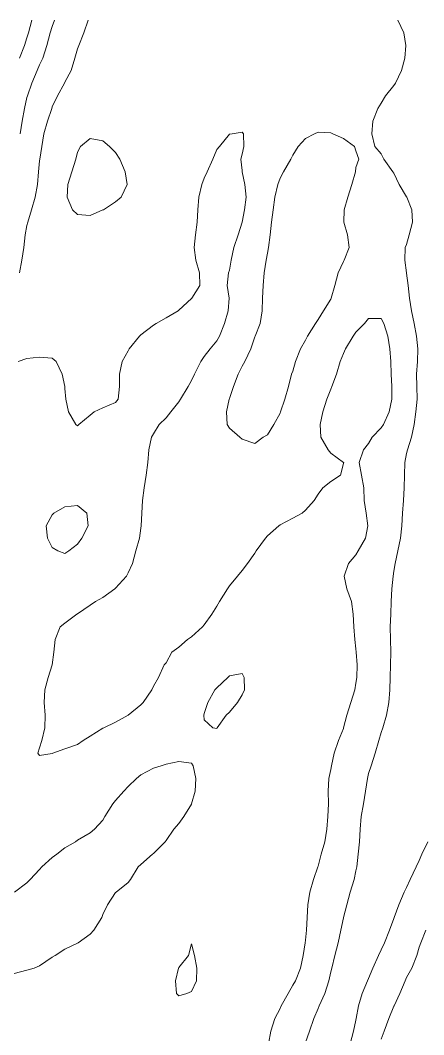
# Model space of a CAD drawing. Header units: centimetres. Extents: x 0 to 642158, y -847 to 649707.
# Drawn here: x 617232.49 to 617248.42, y 620499.11 to 620539.24 of the extents above; entities that cross this region are included whole.
import ezdxf

# ---------------------------------------------------------------- set-up
doc = ezdxf.new("R2010")
doc.units = ezdxf.units.CM
doc.header["$MEASUREMENT"] = 0
doc.layers.add('WAL_topographie 0.5', color=253, linetype='Continuous', lineweight=20)

msp = doc.modelspace()

# ---------------------------------------------------------------- linework, layer by layer
at = {"layer": 'WAL_topographie 0.5'}
for points in [[(617232.945, 620539.25), (617232.815, 620538.75), (617232.75, 620538.552), (617232.656, 620538.25), (617232.451, 620537.75)], [(617235.165, 620539.25), (617234.997, 620538.75), (617234.804, 620538.25), (617234.75, 620538.114), (617234.635, 620537.75), (617234.496, 620537.25), (617234.25, 620536.79), (617234.233, 620536.75), (617233.961, 620536.25), (617233.75, 620535.816), (617233.727, 620535.75), (617233.559, 620535.25), (617233.421, 620534.75), (617233.337, 620534.25), (617233.258, 620533.75), (617233.25, 620533.686), (617233.205, 620533.25), (617233.162, 620532.75), (617233.071, 620532.25), (617232.933, 620531.75), (617232.779, 620531.25), (617232.75, 620531.123), (617232.676, 620530.75), (617232.621, 620530.25), (617232.547, 620529.75), (617232.462, 620529.25)], [(617233.842, 620539.25), (617233.75, 620538.998), (617233.67, 620538.75), (617233.532, 620538.25), (617233.371, 620537.75), (617233.25, 620537.476), (617233.155, 620537.25), (617232.942, 620536.75), (617232.765, 620536.25), (617232.75, 620536.188), (617232.653, 620535.75), (617232.565, 620535.25), (617232.476, 620534.75)], [(617247.405, 620539.25), (617247.635, 620538.75), (617247.719, 620538.25), (617247.674, 620537.75), (617247.545, 620537.25), (617247.305, 620536.75), (617247.25, 620536.666), (617246.909, 620536.25), (617246.75, 620535.963), (617246.609, 620535.75), (617246.417, 620535.25), (617246.382, 620534.75), (617246.489, 620534.25), (617246.75, 620533.958), (617246.848, 620533.75), (617247.204, 620533.25), (617247.25, 620533.198), (617247.459, 620532.75), (617247.75, 620532.254), (617247.752, 620532.25), (617247.96, 620531.75), (617247.986, 620531.25), (617247.853, 620530.75), (617247.75, 620530.376), (617247.699, 620530.25), (617247.674, 620529.75), (617247.748, 620529.25), (617247.75, 620529.238), (617247.811, 620528.75), (617247.863, 620528.25), (617247.94, 620527.75), (617248.045, 620527.25), (617248.139, 620526.75), (617248.19, 620526.25), (617248.176, 620525.75), (617248.143, 620525.25), (617248.157, 620524.75), (617248.164, 620524.25), (617248.111, 620523.75), (617248.044, 620523.25), (617247.943, 620522.75), (617247.78, 620522.25), (617247.75, 620522.1), (617247.683, 620521.75), (617247.671, 620521.25), (617247.659, 620520.75), (617247.632, 620520.25), (617247.592, 620519.75), (617247.557, 620519.25), (617247.508, 620518.75), (617247.402, 620518.25), (617247.293, 620517.75), (617247.25, 620517.447), (617247.222, 620517.25), (617247.17, 620516.75), (617247.146, 620516.25), (617247.122, 620515.75), (617247.106, 620515.25), (617247.11, 620514.75), (617247.12, 620514.25), (617247.114, 620513.75), (617247.101, 620513.25), (617247.085, 620512.75), (617247.043, 620512.25), (617246.957, 620511.75), (617246.809, 620511.25), (617246.75, 620511.074), (617246.652, 620510.75), (617246.508, 620510.25), (617246.346, 620509.75), (617246.25, 620509.442), (617246.204, 620509.25), (617246.124, 620508.75), (617246.042, 620508.25), (617245.948, 620507.75), (617245.909, 620507.25), (617245.884, 620506.75), (617245.837, 620506.25), (617245.789, 620505.75), (617245.75, 620505.596), (617245.677, 620505.25), (617245.521, 620504.75), (617245.388, 620504.25), (617245.255, 620503.75), (617245.25, 620503.731), (617245.154, 620503.25), (617245.044, 620502.75), (617244.911, 620502.25), (617244.795, 620501.75), (617244.75, 620501.604), (617244.671, 620501.25), (617244.514, 620500.75), (617244.298, 620500.25), (617244.25, 620500.148), (617244.086, 620499.75), (617243.91, 620499.25), (617243.75, 620498.809)], [(617232.404, 620525.75), (617232.75, 620525.857), (617233.25, 620525.913), (617233.75, 620525.881), (617233.899, 620525.75), (617234.144, 620525.25), (617234.241, 620524.75), (617234.25, 620524.679), (617234.284, 620524.25), (617234.389, 620523.75), (617234.686, 620523.25), (617234.75, 620523.197), (617234.803, 620523.25), (617235.25, 620523.62), (617235.4, 620523.75), (617235.75, 620523.91), (617236.25, 620524.118), (617236.36, 620524.25), (617236.412, 620524.75), (617236.411, 620525.25), (617236.518, 620525.75), (617236.75, 620526.16), (617236.792, 620526.25), (617237.197, 620526.75), (617237.25, 620526.794), (617237.75, 620527.188), (617237.859, 620527.25), (617238.25, 620527.468), (617238.719, 620527.75), (617238.75, 620527.776), (617239.25, 620528.243), (617239.258, 620528.25), (617239.581, 620528.75), (617239.568, 620529.25), (617239.427, 620529.75), (617239.356, 620530.25), (617239.406, 620530.75), (617239.476, 620531.25), (617239.501, 620531.75), (617239.543, 620532.25), (617239.655, 620532.75), (617239.75, 620533.003), (617239.871, 620533.25), (617240.097, 620533.75), (617240.25, 620534.125), (617240.351, 620534.25), (617240.75, 620534.732), (617240.861, 620534.75), (617241.25, 620534.819), (617241.299, 620534.75), (617241.312, 620534.25), (617241.25, 620533.95), (617241.197, 620533.75), (617241.25, 620533.295), (617241.252, 620533.25), (617241.364, 620532.75), (617241.41, 620532.25), (617241.342, 620531.75), (617241.25, 620531.25), (617241.25, 620531.25), (617241.097, 620530.75), (617240.919, 620530.25), (617240.812, 620529.75), (617240.75, 620529.357), (617240.709, 620529.25), (617240.657, 620528.75), (617240.743, 620528.25), (617240.694, 620527.75), (617240.552, 620527.25), (617240.357, 620526.75), (617240.25, 620526.567), (617239.994, 620526.25), (617239.75, 620525.941), (617239.617, 620525.75), (617239.368, 620525.25), (617239.25, 620524.998), (617239.12, 620524.75), (617238.816, 620524.25), (617238.75, 620524.15), (617238.438, 620523.75), (617238.25, 620523.514), (617237.977, 620523.25), (617237.75, 620522.878), (617237.664, 620522.75), (617237.566, 620522.25), (617237.529, 620521.75), (617237.457, 620521.25), (617237.381, 620520.75), (617237.32, 620520.25), (617237.283, 620519.75), (617237.262, 620519.25), (617237.25, 620519.157), (617237.193, 620518.75), (617237.052, 620518.25), (617236.916, 620517.75), (617236.75, 620517.381), (617236.682, 620517.25), (617236.25, 620516.774), (617236.217, 620516.75), (617235.75, 620516.412), (617235.461, 620516.25), (617235.25, 620516.11), (617234.75, 620515.769), (617234.715, 620515.75), (617234.25, 620515.391), (617234.066, 620515.25), (617233.869, 620514.75), (617233.818, 620514.25), (617233.75, 620513.75), (617233.75, 620513.75), (617233.589, 620513.25), (617233.452, 620512.75), (617233.436, 620512.25), (617233.465, 620511.75), (617233.456, 620511.25), (617233.341, 620510.75), (617233.25, 620510.464), (617233.175, 620510.25), (617233.25, 620510.153), (617233.75, 620510.241), (617233.767, 620510.25), (617234.25, 620510.427), (617234.75, 620510.6), (617234.974, 620510.75), (617235.25, 620510.925), (617235.75, 620511.234), (617235.782, 620511.25), (617236.25, 620511.471), (617236.75, 620511.75), (617236.75, 620511.75), (617237.25, 620512.166), (617237.335, 620512.25), (617237.685, 620512.75), (617237.75, 620512.899), (617237.941, 620513.25), (617238.169, 620513.75), (617238.25, 620513.83), (617238.478, 620514.25), (617238.75, 620514.45), (617239.094, 620514.75), (617239.25, 620514.853), (617239.68, 620515.25), (617239.75, 620515.329), (617240.051, 620515.75), (617240.25, 620516.072), (617240.358, 620516.25), (617240.668, 620516.75), (617240.75, 620516.866), (617241.062, 620517.25), (617241.25, 620517.472), (617241.463, 620517.75), (617241.75, 620518.166), (617241.81, 620518.25), (617242.178, 620518.75), (617242.25, 620518.844), (617242.702, 620519.25), (617242.75, 620519.289), (617243.25, 620519.55), (617243.621, 620519.75), (617243.75, 620519.864), (617244.096, 620520.25), (617244.25, 620520.49), (617244.441, 620520.75), (617244.75, 620520.997), (617245.134, 620521.25), (617245.25, 620521.714), (617245.268, 620521.75), (617245.25, 620521.755), (617244.75, 620522.117), (617244.651, 620522.25), (617244.355, 620522.75), (617244.338, 620523.25), (617244.441, 620523.75), (617244.593, 620524.25), (617244.75, 620524.647), (617244.794, 620524.75), (617244.981, 620525.25), (617245.125, 620525.75), (617245.25, 620526.067), (617245.333, 620526.25), (617245.636, 620526.75), (617245.75, 620526.909), (617246.08, 620527.25), (617246.25, 620527.443), (617246.75, 620527.447), (617246.847, 620527.25), (617247.005, 620526.75), (617247.093, 620526.25), (617247.122, 620525.75), (617247.138, 620525.25), (617247.17, 620524.75), (617247.166, 620524.25), (617247.055, 620523.75), (617246.831, 620523.25), (617246.75, 620523.12), (617246.392, 620522.75), (617246.25, 620522.502), (617246.052, 620522.25), (617245.876, 620521.75), (617245.972, 620521.25), (617246.058, 620520.75), (617246.074, 620520.25), (617246.157, 620519.75), (617246.219, 620519.25), (617246.124, 620518.75), (617245.833, 620518.25), (617245.75, 620518.094), (617245.456, 620517.75), (617245.288, 620517.25), (617245.385, 620516.75), (617245.574, 620516.25), (617245.643, 620515.75), (617245.663, 620515.25), (617245.709, 620514.75), (617245.75, 620514.379), (617245.763, 620514.25), (617245.792, 620513.75), (617245.785, 620513.25), (617245.75, 620513.026), (617245.702, 620512.75), (617245.542, 620512.25), (617245.383, 620511.75), (617245.256, 620511.25), (617245.25, 620511.232), (617245.06, 620510.75), (617244.894, 620510.25), (617244.776, 620509.75), (617244.75, 620509.61), (617244.672, 620509.25), (617244.645, 620508.75), (617244.661, 620508.25), (617244.637, 620507.75), (617244.595, 620507.25), (617244.521, 620506.75), (617244.377, 620506.25), (617244.25, 620505.78), (617244.239, 620505.75), (617244.077, 620505.25), (617243.925, 620504.75), (617243.847, 620504.25), (617243.823, 620503.75), (617243.797, 620503.25), (617243.75, 620502.858), (617243.738, 620502.75), (617243.658, 620502.25), (617243.556, 620501.75), (617243.355, 620501.25), (617243.25, 620501.07), (617243.07, 620500.75), (617242.797, 620500.25), (617242.75, 620500.148), (617242.546, 620499.75), (617242.386, 620499.25), (617242.294, 620498.75)], [(617235.75, 620531.738), (617235.768, 620531.75), (617236.25, 620532.064), (617236.468, 620532.25), (617236.705, 620532.75), (617236.627, 620533.25), (617236.426, 620533.75), (617236.25, 620534.007), (617236.011, 620534.25), (617235.75, 620534.469), (617235.25, 620534.564), (617234.87, 620534.25), (617234.75, 620534.028), (617234.678, 620533.75), (617234.525, 620533.25), (617234.366, 620532.75), (617234.335, 620532.25), (617234.555, 620531.75), (617234.75, 620531.564), (617235.25, 620531.526), (617235.75, 620531.738)], [(617241.75, 620522.504), (617242.08, 620522.75), (617242.25, 620522.843), (617242.506, 620523.25), (617242.75, 620523.7), (617242.769, 620523.75), (617242.941, 620524.25), (617243.079, 620524.75), (617243.205, 620525.25), (617243.25, 620525.359), (617243.365, 620525.75), (617243.559, 620526.25), (617243.75, 620526.588), (617243.833, 620526.75), (617244.147, 620527.25), (617244.25, 620527.408), (617244.464, 620527.75), (617244.75, 620528.21), (617244.772, 620528.25), (617244.915, 620528.75), (617245.051, 620529.25), (617245.25, 620529.697), (617245.276, 620529.75), (617245.474, 620530.25), (617245.413, 620530.75), (617245.274, 620531.25), (617245.288, 620531.75), (617245.433, 620532.25), (617245.592, 620532.75), (617245.724, 620533.25), (617245.75, 620533.417), (617245.864, 620533.75), (617245.75, 620534.083), (617245.695, 620534.25), (617245.25, 620534.566), (617244.837, 620534.75), (617244.75, 620534.784), (617244.25, 620534.815), (617244.113, 620534.75), (617243.75, 620534.563), (617243.465, 620534.25), (617243.25, 620533.905), (617243.176, 620533.75), (617242.887, 620533.25), (617242.75, 620533.002), (617242.657, 620532.75), (617242.549, 620532.25), (617242.472, 620531.75), (617242.408, 620531.25), (617242.364, 620530.75), (617242.299, 620530.25), (617242.25, 620530.033), (617242.196, 620529.75), (617242.125, 620529.25), (617242.085, 620528.75), (617242.055, 620528.25), (617242.044, 620527.75), (617241.97, 620527.25), (617241.763, 620526.75), (617241.75, 620526.721), (617241.599, 620526.25), (617241.358, 620525.75), (617241.25, 620525.566), (617241.096, 620525.25), (617240.908, 620524.75), (617240.75, 620524.286), (617240.738, 620524.25), (617240.637, 620523.75), (617240.659, 620523.25), (617240.75, 620523.111), (617241.165, 620522.75), (617241.25, 620522.677), (617241.75, 620522.504)], [(617234.402, 620518.25), (617234.25, 620518.155), (617233.974, 620518.25), (617233.75, 620518.392), (617233.556, 620518.75), (617233.506, 620519.25), (617233.75, 620519.68), (617233.806, 620519.75), (617234.25, 620519.991), (617234.75, 620520.042), (617235.121, 620519.75), (617235.165, 620519.25), (617234.915, 620518.75), (617234.75, 620518.514), (617234.402, 620518.25)], [(617240.263, 620511.25), (617240.25, 620511.231), (617240.1, 620511.25), (617239.75, 620511.569), (617239.738, 620511.75), (617239.75, 620511.817), (617239.89, 620512.25), (617240.179, 620512.75), (617240.25, 620512.84), (617240.689, 620513.25), (617240.75, 620513.315), (617241.25, 620513.403), (617241.332, 620513.25), (617241.349, 620512.75), (617241.25, 620512.555), (617241.064, 620512.25), (617240.75, 620511.869), (617240.622, 620511.75), (617240.263, 620511.25)], [(617232.261, 620504.75), (617232.75, 620505.123), (617232.877, 620505.25), (617233.25, 620505.654), (617233.339, 620505.75), (617233.75, 620506.126), (617233.932, 620506.25), (617234.25, 620506.5), (617234.662, 620506.75), (617234.75, 620506.816), (617235.25, 620507.102), (617235.412, 620507.25), (617235.75, 620507.599), (617235.831, 620507.75), (617236.138, 620508.25), (617236.25, 620508.376), (617236.576, 620508.75), (617236.75, 620508.936), (617237.079, 620509.25), (617237.25, 620509.389), (617237.75, 620509.655), (617238.054, 620509.75), (617238.25, 620509.813), (617238.75, 620509.923), (617239.25, 620509.861), (617239.32, 620509.75), (617239.419, 620509.25), (617239.398, 620508.75), (617239.257, 620508.25), (617239.25, 620508.238), (617238.947, 620507.75), (617238.75, 620507.473), (617238.557, 620507.25), (617238.25, 620506.791), (617238.209, 620506.75), (617237.75, 620506.278), (617237.708, 620506.25), (617237.25, 620505.843), (617237.146, 620505.75), (617236.842, 620505.25), (617236.75, 620505.137), (617236.27, 620504.75), (617236.25, 620504.739), (617235.938, 620504.25), (617235.75, 620503.864), (617235.705, 620503.75), (617235.392, 620503.25), (617235.25, 620503.088), (617234.77, 620502.75), (617234.75, 620502.737), (617234.25, 620502.497), (617233.86, 620502.25), (617233.75, 620502.182), (617233.25, 620501.835), (617233.039, 620501.75)], [(617245.522, 620498.75), (617245.646, 620499.25), (617245.75, 620499.683), (617245.763, 620499.75), (617245.851, 620500.25), (617245.991, 620500.75), (617246.207, 620501.25), (617246.25, 620501.34), (617246.41, 620501.75), (617246.635, 620502.25), (617246.75, 620502.476), (617246.876, 620502.75), (617247.075, 620503.25), (617247.25, 620503.705), (617247.264, 620503.75), (617247.437, 620504.25), (617247.658, 620504.75), (617247.75, 620504.938), (617247.887, 620505.25), (617248.129, 620505.75), (617248.25, 620506.008), (617248.355, 620506.25), (617248.586, 620506.75)], [(617246.75, 620498.939), (617246.868, 620499.25), (617247.047, 620499.75), (617247.25, 620500.246), (617247.252, 620500.25), (617247.483, 620500.75), (617247.688, 620501.25), (617247.75, 620501.382), (617247.959, 620501.75), (617248.159, 620502.25), (617248.25, 620502.571), (617248.318, 620502.75), (617248.511, 620503.25)], [(617238.75, 620500.658), (617239.073, 620500.75), (617239.25, 620500.827), (617239.449, 620501.25), (617239.465, 620501.75), (617239.369, 620502.25), (617239.25, 620502.704), (617239.131, 620502.25), (617238.75, 620501.779), (617238.742, 620501.75), (617238.623, 620501.25), (617238.661, 620500.75), (617238.75, 620500.658)], [(617233.039, 620501.75), (617232.75, 620501.661), (617232.25, 620501.539)]]:
    msp.add_lwpolyline(points, dxfattribs=at)

doc.saveas('drawing.dxf')
